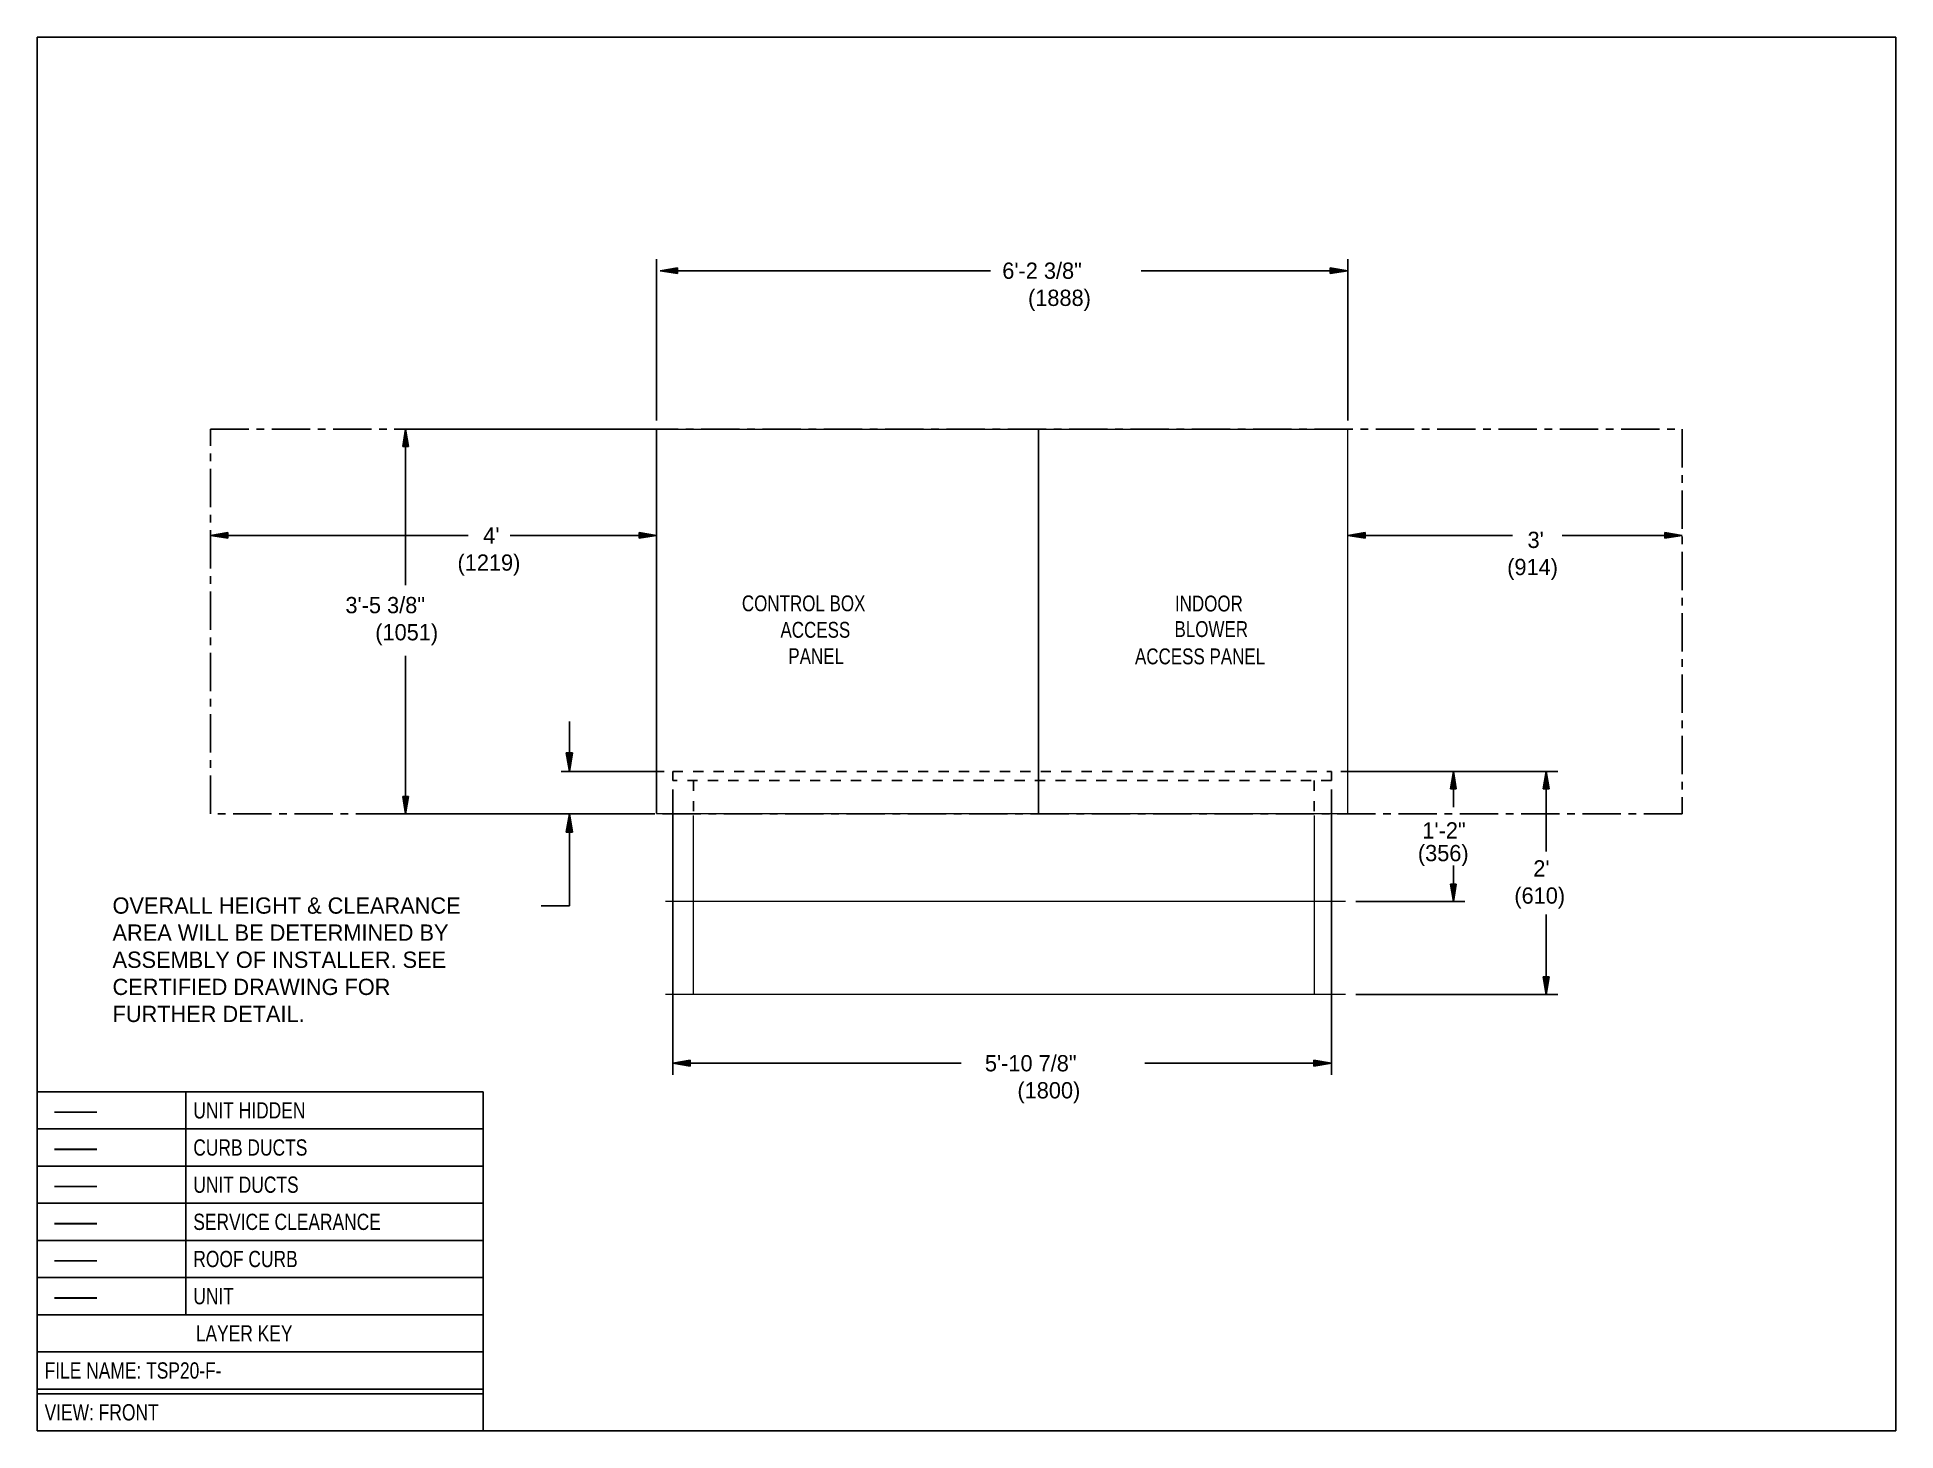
# Model space of a CAD drawing. Extents: x 0 to 200, y 0 to 150.
import ezdxf

# ---------------------------------------------------------------- set-up
doc = ezdxf.new("R2010")
doc.units = 0
doc.header["$LTSCALE"] = 11
doc.linetypes.add('CENTER', pattern=[0.6, 0.375, -0.075, 0.075, -0.075])
doc.linetypes.add('HIDDEN', pattern=[0.2, 0.1, -0.1])
doc.layers.get('0').update_dxf_attribs({"linetype": 'CONTINUOUS'})
for name, color, linetype in [('CURB-14', 6, 'CONTINUOUS'), ('CURB-14-DIM', 6, 'CONTINUOUS'), ('CURB-24', 6, 'CONTINUOUS'), ('CURB-24-DIM', 6, 'CONTINUOUS'), ('NOTES', 1, 'CONTINUOUS'), ('SERVCLEAR', 1, 'CONTINUOUS'), ('SERVCLRDIM', 1, 'CONTINUOUS'), ('UNIT-DIM', 7, 'CONTINUOUS'), ('UNIT-SOL', 7, 'CONTINUOUS')]:
    doc.layers.add(name, color=color, linetype=linetype)
doc.styles.get("Standard").update_dxf_attribs({"font": 'txt', "width": 0.8})
doc.styles.add('TEXTSTYLE_2', font='txt')
doc.styles.add('TEXTSTYLE_3', font='txt', dxfattribs={"width": 8})

# ---------------------------------------------------------------- blocks, each defined once
blk = doc.blocks.new('*U0')
at = {"layer": 'SERVCLRDIM', "color": 1, "style": 'TEXTSTYLE_2'}
for s, p in [('OVERALL HEIGHT & CLEARANCE', (8.11, 55.66)), ('AREA WILL BE DETERMINED BY', (8.11, 52.75)), ('ASSEMBLY OF INSTALLER. SEE', (8.11, 49.83)), ('CERTIFIED DRAWING FOR', (8.11, 46.91)), ('FURTHER DETAIL.', (8.11, 44))]:
    blk.add_text(s, height=1.75, dxfattribs=at).set_placement(p)
blk = doc.blocks.new('*U1')
at = {"layer": 'CURB-14-DIM', "color": 6, "style": 'TEXTSTYLE_2'}
blk.add_text('1\'-2"', height=1.75, dxfattribs=at).set_placement((149.05, 63.75))
blk = doc.blocks.new('*U2')
at = {"layer": 'CURB-14-DIM', "color": 6, "style": 'TEXTSTYLE_2'}
blk.add_text('5\'-10 7/8"', height=1.75, dxfattribs=at).set_placement((101.98, 38.69))
blk = doc.blocks.new('*U3')
at = {"layer": 'UNIT-DIM', "color": 7, "style": 'TEXTSTYLE_2'}
blk.add_text('3\'-5 3/8"', height=1.75, dxfattribs=at).set_placement((33.17, 88))
blk = doc.blocks.new('*U4')
at = {"layer": 'UNIT-DIM', "color": 7, "style": 'TEXTSTYLE_2'}
blk.add_text('6\'-2 3/8"', height=1.75, dxfattribs=at).set_placement((103.85, 123.99))
blk = doc.blocks.new('*U5')
at = {"layer": 'UNIT-DIM', "color": 7, "style": 'TEXTSTYLE_2'}
blk.add_text('(1051)', height=1.75, dxfattribs=at).set_placement((36.38, 85.08))
blk = doc.blocks.new('*U6')
at = {"layer": 'UNIT-DIM', "color": 7, "style": 'TEXTSTYLE_2'}
blk.add_text('(1888)', height=1.75, dxfattribs=at).set_placement((106.62, 121.07))
blk = doc.blocks.new('*U7')
at = {"layer": 'CURB-14-DIM', "color": 6, "style": 'TEXTSTYLE_2'}
blk.add_text('(356)', height=1.75, dxfattribs=at).set_placement((148.57, 61.31))
blk = doc.blocks.new('*U8')
at = {"layer": 'CURB-14-DIM', "color": 6, "style": 'TEXTSTYLE_2'}
blk.add_text('(1800)', height=1.75, dxfattribs=at).set_placement((105.48, 35.78))
blk = doc.blocks.new('*U9')
at = {"layer": 'CURB-24-DIM', "color": 6, "style": 'TEXTSTYLE_2'}
blk.add_text('(1800)', height=1.75, dxfattribs=at).set_placement((105.48, 35.78))
blk = doc.blocks.new('*U10')
at = {"layer": 'CURB-24-DIM', "color": 6, "style": 'TEXTSTYLE_2'}
blk.add_text('5\'-10 7/8"', height=1.75, dxfattribs=at).set_placement((101.98, 38.69))
blk = doc.blocks.new('*U11')
at = {"layer": 'CURB-24-DIM', "color": 6, "style": 'TEXTSTYLE_2'}
blk.add_text("2'", height=1.75, dxfattribs=at).set_placement((160.99, 59.66))
blk = doc.blocks.new('*U12')
at = {"layer": 'CURB-24-DIM', "color": 6, "style": 'TEXTSTYLE_2'}
blk.add_text('(610)', height=1.75, dxfattribs=at).set_placement((158.95, 56.74))
blk = doc.blocks.new('*U13')
at = {"layer": 'SERVCLRDIM', "color": 1, "style": 'TEXTSTYLE_2'}
blk.add_text("3'", height=1.75, dxfattribs=at).set_placement((160.37, 95.02))
blk = doc.blocks.new('*U14')
at = {"layer": 'SERVCLRDIM', "color": 1, "style": 'TEXTSTYLE_2'}
blk.add_text("4'", height=1.75, dxfattribs=at).set_placement((48, 95.5))
blk = doc.blocks.new('*U15')
at = {"layer": 'SERVCLRDIM', "color": 1, "style": 'TEXTSTYLE_2'}
blk.add_text('(914)', height=1.75, dxfattribs=at).set_placement((158.18, 92.1))
blk = doc.blocks.new('*U16')
at = {"layer": 'SERVCLRDIM', "color": 1, "style": 'TEXTSTYLE_2'}
blk.add_text('(1219)', height=1.75, dxfattribs=at).set_placement((45.23, 92.58))
blk = doc.blocks.new('*U17')
at = {"layer": 'NOTES', "color": 1, "width": 0.8}
blk.add_text('VIEW: FRONT', height=1.75, dxfattribs=at).set_placement((0.8, 1.12))
blk = doc.blocks.new('*U18')
at = {"layer": 'NOTES', "color": 1, "width": 0.8}
blk.add_text('FILE NAME: TSP20-F-', height=1.75, dxfattribs=at).set_placement((0.8, 5.62))
blk = doc.blocks.new('*U19')
at = {"layer": 'NOTES', "color": 1, "width": 0.8}
blk.add_text('LAYER KEY', height=1.75, dxfattribs=at).set_placement((17.07, 9.62))
blk = doc.blocks.new('*U20')
at = {"layer": 'NOTES', "color": 7, "style": 'TEXTSTYLE_3', "width": 8}
blk.add_text('-', height=1.75, dxfattribs=at).set_placement((1.03, 13.62))
blk = doc.blocks.new('*U21')
at = {"layer": 'NOTES', "color": 1, "width": 0.8}
blk.add_text('UNIT', height=1.75, dxfattribs=at).set_placement((16.8, 13.62))
blk = doc.blocks.new('*U22')
at = {"layer": 'NOTES', "color": 6, "style": 'TEXTSTYLE_3', "width": 8}
blk.add_text('-', height=1.75, dxfattribs=at).set_placement((1.03, 17.62))
blk = doc.blocks.new('*U23')
at = {"layer": 'NOTES', "color": 1, "width": 0.8}
blk.add_text('ROOF CURB', height=1.75, dxfattribs=at).set_placement((16.8, 17.62))
blk = doc.blocks.new('*U24')
at = {"layer": 'NOTES', "color": 1, "style": 'TEXTSTYLE_3', "width": 8}
blk.add_text('-', height=1.75, dxfattribs=at).set_placement((1.03, 21.62))
blk = doc.blocks.new('*U25')
at = {"layer": 'NOTES', "color": 1, "width": 0.8}
blk.add_text('SERVICE CLEARANCE', height=1.75, dxfattribs=at).set_placement((16.8, 21.62))
blk = doc.blocks.new('*U26')
at = {"layer": 'NOTES', "color": 2, "style": 'TEXTSTYLE_3', "width": 8}
blk.add_text('-', height=1.75, dxfattribs=at).set_placement((1.03, 25.62))
blk = doc.blocks.new('*U27')
at = {"layer": 'NOTES', "color": 1, "width": 0.8}
blk.add_text('UNIT DUCTS', height=1.75, dxfattribs=at).set_placement((16.8, 25.62))
blk = doc.blocks.new('*U28')
at = {"layer": 'NOTES', "color": 5, "style": 'TEXTSTYLE_3', "width": 8}
blk.add_text('-', height=1.75, dxfattribs=at).set_placement((1.03, 29.62))
blk = doc.blocks.new('*U29')
at = {"layer": 'NOTES', "color": 1, "width": 0.8}
blk.add_text('CURB DUCTS', height=1.75, dxfattribs=at).set_placement((16.8, 29.62))
blk = doc.blocks.new('*U30')
at = {"layer": 'NOTES', "color": 9, "style": 'TEXTSTYLE_3', "width": 8}
blk.add_text('-', height=1.75, dxfattribs=at).set_placement((1.03, 33.62))
blk = doc.blocks.new('*U31')
at = {"layer": 'NOTES', "color": 1, "width": 0.8}
blk.add_text('UNIT HIDDEN', height=1.75, dxfattribs=at).set_placement((16.8, 33.62))
blk = doc.blocks.new('*U32')
at = {"layer": 'NOTES', "color": 1, "width": 0.8}
blk.add_text('CONTROL BOX', height=1.7069, dxfattribs=at).set_placement((75.83, 88.21))
blk = doc.blocks.new('*U33')
at = {"layer": 'NOTES', "color": 1, "width": 0.8}
blk.add_text('ACCESS', height=1.707, dxfattribs=at).set_placement((79.98, 85.36))
blk = doc.blocks.new('*U34')
at = {"layer": 'NOTES', "color": 1, "width": 0.8}
blk.add_text('PANEL', height=1.707, dxfattribs=at).set_placement((80.83, 82.52))
blk = doc.blocks.new('*U35')
at = {"layer": 'NOTES', "color": 1, "width": 0.8}
blk.add_text('INDOOR', height=1.707, dxfattribs=at).set_placement((122.43, 88.19))
blk = doc.blocks.new('*U36')
at = {"layer": 'NOTES', "color": 1, "width": 0.8}
blk.add_text('BLOWER', height=1.707, dxfattribs=at).set_placement((122.38, 85.44))
blk = doc.blocks.new('*U37')
at = {"layer": 'NOTES', "color": 1, "width": 0.8}
blk.add_text('ACCESS PANEL', height=1.7069, dxfattribs=at).set_placement((118.13, 82.5))

msp = doc.modelspace()

# ---------------------------------------------------------------- linework, layer by layer
at = {"color": 7, "linetype": 'CONTINUOUS'}
for p, q in [((0, 0), (0, 150)), ((0, 150), (200, 150)), ((200, 0), (200, 150)), ((0, 0), (200, 0))]:
    msp.add_line(p, q, dxfattribs=at)
at = {"layer": 'CURB-14', "color": 8, "linetype": 'HIDDEN'}
for p, q in [((68.39, 69.98), (68.39, 70.98)), ((68.39, 70.98), (139.27, 70.98)), ((139.27, 70.98), (139.27, 69.98)), ((139.27, 69.98), (68.39, 69.98)), ((70.61, 69.98), (70.61, 66.57)), ((137.42, 69.98), (137.42, 66.57))]:
    msp.add_line(p, q, dxfattribs=at)
at = {"layer": 'CURB-14', "color": 6, "linetype": 'CONTINUOUS', "const_width": 0.15}
for points in [[(70.61, 66.26), (70.61, 56.98)], [(137.42, 66.26), (137.42, 56.98)], [(67.61, 56.98), (140.8, 56.98)]]:
    msp.add_lwpolyline(points, dxfattribs=at)
at = {"layer": 'CURB-14-DIM', "color": 6, "linetype": 'CONTINUOUS'}
for p, q in [((140.29, 70.98), (153.64, 70.98)), ((152.39, 70.98), (152.07, 69.1)), ((152.39, 70.98), (152.39, 67.11)), ((152.7, 69.1), (152.39, 70.98)), ((68.39, 69.04), (68.39, 38.32)), ((139.27, 69.04), (139.27, 38.32)), ((152.07, 69.1), (152.7, 69.1)), ((152.39, 57.88), (152.39, 60.85)), ((152.07, 58.85), (152.7, 58.85)), ((152.39, 56.98), (152.07, 58.85)), ((152.7, 58.85), (152.39, 56.98)), ((141.91, 56.98), (153.64, 56.98)), ((68.39, 39.57), (70.27, 39.88)), ((68.39, 39.57), (99.44, 39.57)), ((70.27, 39.26), (68.39, 39.57)), ((70.27, 39.88), (70.27, 39.26)), ((139.27, 39.57), (119.18, 39.57)), ((139.27, 39.57), (137.39, 39.88)), ((137.39, 39.88), (137.39, 39.26)), ((137.39, 39.26), (139.27, 39.57))]:
    msp.add_line(p, q, dxfattribs=at)
for points in [[(152.7, 69.1), (152.07, 69.1), (152.39, 70.98)], [(152.7, 58.85), (152.39, 56.98), (152.07, 58.85)], [(70.27, 39.26), (68.39, 39.57), (70.27, 39.88)], [(137.39, 39.26), (137.39, 39.88), (139.27, 39.57)]]:
    msp.add_solid(points, dxfattribs=at)
at = {"layer": 'CURB-24', "color": 8, "linetype": 'HIDDEN'}
for p, q in [((68.39, 69.98), (68.39, 70.98)), ((68.39, 70.98), (139.27, 70.98)), ((139.27, 70.98), (139.27, 69.98)), ((139.27, 69.98), (68.39, 69.98)), ((70.61, 69.98), (70.61, 66.57)), ((137.42, 69.98), (137.42, 66.57))]:
    msp.add_line(p, q, dxfattribs=at)
at = {"layer": 'CURB-24', "color": 6, "linetype": 'CONTINUOUS', "const_width": 0.15}
for points in [[(70.61, 66.26), (70.61, 46.98)], [(137.42, 66.26), (137.42, 46.98)], [(67.61, 46.98), (140.8, 46.98)]]:
    msp.add_lwpolyline(points, dxfattribs=at)
at = {"layer": 'CURB-24-DIM', "color": 6, "linetype": 'CONTINUOUS'}
for p, q in [((142.45, 70.98), (163.64, 70.98)), ((162.39, 70.98), (162.07, 69.1)), ((162.39, 70.98), (162.39, 62.37)), ((162.7, 69.1), (162.39, 70.98)), ((68.39, 69.04), (68.39, 38.32)), ((139.27, 69.04), (139.27, 38.32)), ((162.07, 69.1), (162.7, 69.1)), ((162.39, 47.61), (162.39, 55.58)), ((162.07, 48.85), (162.7, 48.85)), ((162.39, 46.98), (162.07, 48.85)), ((162.7, 48.85), (162.39, 46.98)), ((141.91, 46.98), (163.64, 46.98)), ((68.39, 39.57), (70.27, 39.88)), ((70.27, 39.26), (68.39, 39.57)), ((70.27, 39.88), (70.27, 39.26)), ((70.64, 39.57), (99.44, 39.57)), ((137.39, 39.57), (119.18, 39.57)), ((139.27, 39.57), (137.39, 39.88)), ((137.39, 39.88), (137.39, 39.26)), ((137.39, 39.26), (139.27, 39.57))]:
    msp.add_line(p, q, dxfattribs=at)
for points in [[(162.7, 69.1), (162.07, 69.1), (162.39, 70.98)], [(162.7, 48.85), (162.39, 46.98), (162.07, 48.85)], [(70.27, 39.26), (68.39, 39.57), (70.27, 39.88)], [(137.39, 39.26), (137.39, 39.88), (139.27, 39.57)]]:
    msp.add_solid(points, dxfattribs=at)
at = {"layer": 'NOTES', "color": 1, "linetype": 'CONTINUOUS'}
for p, q in [((0, 0), (0, 36.49)), ((0, 36.49), (48, 36.49)), ((16, 12.5), (16, 36.49)), ((48, 0), (48, 36.49)), ((0, 32.5), (48, 32.5)), ((0, 28.5), (48, 28.5)), ((0, 24.5), (48, 24.5)), ((0, 20.5), (48, 20.5)), ((0, 16.5), (48, 16.5)), ((0, 12.5), (48, 12.5)), ((0, 8.5), (48, 8.5)), ((0, 4.5), (48, 4.5)), ((0, 4), (48, 4)), ((0, 0), (48, 0))]:
    msp.add_line(p, q, dxfattribs=at)
at = {"layer": 'SERVCLEAR', "color": 1, "linetype": 'CENTER'}
for p, q in [((18.64, 66.42), (18.64, 107.8)), ((18.64, 107.8), (177.02, 107.8)), ((177.02, 107.8), (177.02, 66.42)), ((177.02, 66.42), (18.64, 66.42))]:
    msp.add_line(p, q, dxfattribs=at)
at = {"layer": 'SERVCLRDIM', "color": 1, "linetype": 'CONTINUOUS'}
for p, q in [((18.64, 96.38), (20.52, 96.69)), ((20.52, 96.06), (18.64, 96.38)), ((18.64, 96.38), (46.37, 96.38)), ((20.52, 96.69), (20.52, 96.06)), ((66.64, 96.38), (50.91, 96.38)), ((64.77, 96.69), (64.77, 96.06)), ((66.64, 96.38), (64.77, 96.69)), ((64.77, 96.06), (66.64, 96.38)), ((141.02, 96.38), (142.89, 96.69)), ((141.02, 96.38), (158.77, 96.38)), ((142.89, 96.06), (141.02, 96.38)), ((142.89, 96.69), (142.89, 96.06)), ((177.02, 96.38), (164.11, 96.38)), ((177.02, 96.38), (175.14, 96.69)), ((175.14, 96.69), (175.14, 96.06)), ((175.14, 96.06), (177.02, 96.38)), ((57.28, 76.35), (57.28, 70.98)), ((57.28, 70.98), (56.94, 72.98)), ((56.94, 72.98), (57.61, 72.98)), ((57.61, 72.98), (57.28, 70.98)), ((67.45, 70.98), (56.4, 70.98)), ((57.28, 66.42), (56.94, 64.42)), ((57.28, 66.42), (57.28, 56.5)), ((57.61, 64.42), (57.28, 66.42)), ((56.94, 64.42), (57.61, 64.42)), ((57.28, 56.5), (54.23, 56.5))]:
    msp.add_line(p, q, dxfattribs=at)
for points in [[(20.52, 96.06), (18.64, 96.38), (20.52, 96.69)], [(64.77, 96.06), (64.77, 96.69), (66.64, 96.38)], [(142.89, 96.06), (141.02, 96.38), (142.89, 96.69)], [(175.14, 96.06), (175.14, 96.69), (177.02, 96.38)], [(57.61, 72.98), (57.28, 70.98), (56.94, 72.98)], [(57.61, 64.42), (56.94, 64.42), (57.28, 66.42)]]:
    msp.add_solid(points, dxfattribs=at)
at = {"layer": 'UNIT-DIM', "color": 7, "linetype": 'CONTINUOUS'}
for p, q in [((66.64, 108.74), (66.64, 126.11)), ((141.02, 108.74), (141.02, 126.11)), ((67.02, 124.86), (68.89, 125.17)), ((68.89, 124.55), (67.02, 124.86)), ((68.52, 124.86), (102.6, 124.86)), ((68.89, 125.17), (68.89, 124.55)), ((141.02, 124.86), (118.81, 124.86)), ((139.14, 125.17), (139.14, 124.55)), ((141.02, 124.86), (139.14, 125.17)), ((139.14, 124.55), (141.02, 124.86)), ((65.7, 107.8), (38.4, 107.8)), ((39.65, 107.8), (39.34, 105.93)), ((39.96, 105.93), (39.65, 107.8)), ((39.65, 107.72), (39.65, 91.02)), ((39.34, 105.93), (39.96, 105.93)), ((39.65, 66.79), (39.65, 83.42)), ((39.65, 66.42), (39.34, 68.29)), ((39.34, 68.29), (39.96, 68.29)), ((39.96, 68.29), (39.65, 66.42)), ((65.7, 66.42), (38.4, 66.42))]:
    msp.add_line(p, q, dxfattribs=at)
for points in [[(68.89, 124.55), (67.02, 124.86), (68.89, 125.17)], [(139.14, 124.55), (139.14, 125.17), (141.02, 124.86)], [(39.96, 105.93), (39.34, 105.93), (39.65, 107.8)], [(39.96, 68.29), (39.65, 66.42), (39.34, 68.29)]]:
    msp.add_solid(points, dxfattribs=at)
at = {"layer": 'UNIT-SOL', "color": 7, "linetype": 'CONTINUOUS'}
msp.add_line((107.74, 107.8), (107.74, 66.42), dxfattribs=at)
at = {"layer": 'UNIT-SOL', "color": 7, "linetype": 'CONTINUOUS', "const_width": 0.15}
for points in [[(66.64, 107.8), (66.64, 66.42)], [(141.02, 107.8), (66.64, 107.8)], [(141.02, 66.42), (141.02, 107.8)], [(66.64, 66.42), (141.02, 66.42)]]:
    msp.add_lwpolyline(points, dxfattribs=at)

# ---------------------------------------------------------------- block references
for name in ['*U4', '*U6', '*U14', '*U13', '*U16', '*U15', '*U3', '*U32', '*U35', '*U5', '*U33', '*U36', '*U34', '*U37', '*U1', '*U7', '*U11', '*U12', '*U0', '*U2', '*U10', '*U8', '*U9', '*U30', '*U31', '*U28', '*U29', '*U26', '*U27', '*U24', '*U25', '*U22', '*U23', '*U20', '*U21', '*U19', '*U18', '*U17']:
    msp.add_blockref(name, (0, 0))

doc.saveas('drawing.dxf')
